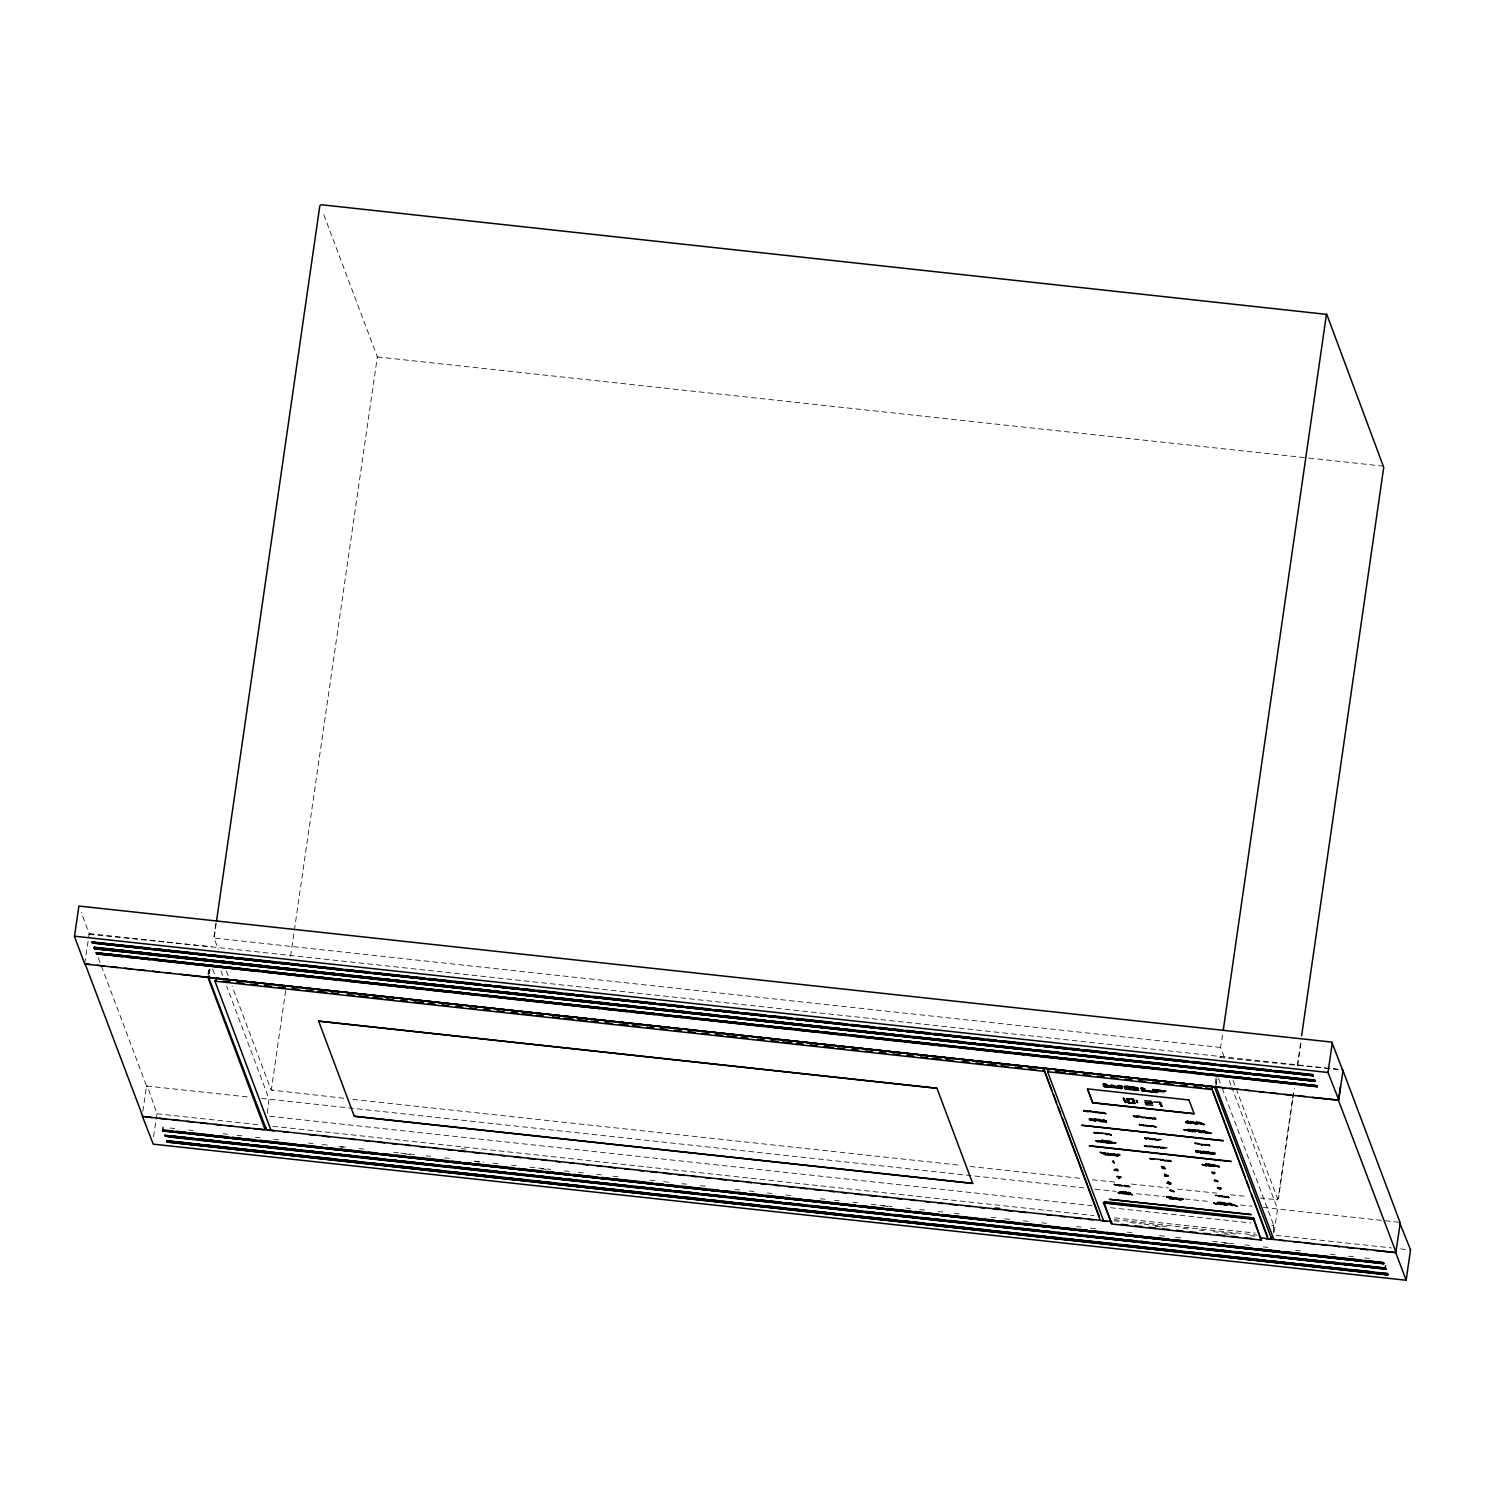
<?xml version="1.0" encoding="UTF-8"?>
<svg xmlns="http://www.w3.org/2000/svg" width="1485" height="1485" viewBox="0 0 1485 1485"><rect width="100%" height="100%" fill="white"/><g stroke="black" fill="none" stroke-linecap="round" stroke-linejoin="round"><path stroke-width="0.75" stroke-dasharray="5 3.75" d="M84.682 963.505L89.248 933.582L81.211 912.328M142.857 1111.3L146.551 1085.999L98.251 957.695M153.549 1136.675L156.983 1113.769L147.368 1086.036L146.402 1086.779M207.974 974.438L208.605 969.983M208.68 974.271L209.496 968.517M215.826 923.54L213.84 937.295L218.239 949.323M216.197 923.262L214.156 938.501M209.329 973.807L210.146 968.053M267.356 1113.156L269.082 1099.03L226.685 986.226M285.64 990.606L271.402 1089.173L272.423 1090.454M290.596 956.21L377.339 356.92L322.561 211.408M1215.287 1083.196L1216.401 1075.53M1222.563 1035.026L1220.577 1047.463L1224.939 1058.786M1215.714 1086.482L1216.995 1077.572M1216.271 1084.087L1217.236 1077.405M1293.324 1093.201L1278.102 1198.655L1276.562 1199.824M1297.296 1065.692L1300.953 1040.465M1273.332 1232.754L1273.592 1224.902L1221.747 1087.001M1292.711 1099.81L1278.474 1198.376L1276.747 1199.676L1260.431 1198.079M1293.045 1097.508L1294.363 1088.338M1297.667 1065.413L1300.99 1042.489M1274.13 1231.882L1277.564 1208.994L1231.715 1087.187M1273.517 1227.482L1273.592 1224.902M89.1 934.362L211.316 946.799M1220.132 1057.339L1221.097 1056.596M88.877 934.529L89.954 933.712M1219.89 1057.506L1342.217 1069.887M377.339 356.92L1306.689 457.825M89.248 933.582L1342.143 1069.72M146.551 1085.999L248.83 1097.081M1220.577 1047.463L214.304 938.056M156.983 1113.769L259.095 1124.776M1308.99 458.067L1382.702 466.086M343.833 1098.232L271.105 1090.009L232.068 986.114M352.855 1099.383L961.166 1165.354M970.188 1166.505L1080.95 1178.385M1092.273 1179.795L1117.797 1182.394M1131.44 1184.046L1168.472 1187.907M1177.512 1189.058L1216.846 1193.16M1230.49 1194.812L1246.806 1196.409M261.564 1098.399L1083.679 1187.851M1095.095 1189.207L1115.959 1191.36M1136.6 1193.717L1164.389 1196.632M1185.03 1198.989L1210.516 1201.643M1240.383 1205.003L1252.022 1206.154M1263.438 1207.509L1399.501 1222.303M269.917 1116.293L1092.088 1205.709M1110.52 1207.695L1251.001 1222.972M272.924 1126.28L1093.925 1215.565M1114.697 1217.811L1255.363 1233.107M1276.116 1235.371L1391.426 1247.92M1400.652 1248.922L1409.878 1249.925M461.167 1148.629L465.77 1149.13M1114.214 1219.649L1257.201 1235.186M1114.103 1220.856L1118.725 1221.357M1130.252 1222.601L1141.779 1223.863M1144.081 1224.123L1169.456 1226.87M1183.285 1228.373L1187.907 1228.875M1199.434 1230.137L1204.057 1230.638M1213.282 1231.64L1238.639 1234.388M1250.166 1235.65L1254.788 1236.151M1155.404 1226.332L1162.328 1227.074M1224.42 1233.998L1229.209 1234.351M170.088 1128.043L174.729 1128.507M188.539 1130.048L193.18 1130.512M223.177 1133.779L227.78 1134.28M236.969 1135.301L243.93 1136.025M255.42 1137.306L260.079 1137.788M273.871 1139.329L278.53 1139.793M308.509 1143.06L313.112 1143.561M322.301 1144.582L329.262 1145.306M340.752 1146.587L345.411 1147.07M359.203 1148.592L363.862 1149.074M393.841 1152.323L398.463 1152.824M400.764 1153.084L414.612 1154.587M426.102 1155.868L430.743 1156.351M444.553 1157.873L449.194 1158.356M474.532 1161.14L483.794 1162.105M492.983 1163.145L499.944 1163.869M511.434 1165.15L516.093 1165.632M529.885 1167.154L550.675 1169.382M564.523 1170.885L569.126 1171.387M578.315 1172.426L585.276 1173.15M596.766 1174.431L601.425 1174.895M612.915 1176.194L619.876 1176.918M649.855 1180.167L654.477 1180.668M663.665 1181.707L670.607 1182.431M682.116 1183.712L686.757 1184.176M700.567 1185.717L705.208 1186.181M735.186 1189.448L739.808 1189.949M748.997 1190.989L755.958 1191.712M767.448 1192.993L772.089 1193.457M785.899 1194.998L790.54 1195.462M820.5 1198.766L825.14 1199.23M834.329 1200.27L841.29 1200.994M852.78 1202.275L857.439 1202.739M871.231 1204.279L892.039 1206.507M905.831 1208.047L910.491 1208.512M919.679 1209.551L926.621 1210.256M938.13 1211.556L942.771 1212.02M954.261 1213.301L961.222 1214.025M991.163 1217.31L995.822 1217.793M1005.011 1218.832L1011.972 1219.538M1023.462 1220.837L1028.103 1221.301M1041.913 1222.842L1046.554 1223.306M1076.514 1226.591L1081.154 1227.074M1090.343 1228.095L1097.304 1228.819M1127.245 1232.123L1131.904 1232.587M1159.544 1235.631L1166.486 1236.355M1175.712 1237.358L1182.635 1238.1M1212.577 1241.404L1233.385 1243.613M1244.875 1244.913L1251.836 1245.637M1263.327 1246.917L1267.986 1247.381M1295.625 1250.426L1302.568 1251.15M1330.207 1254.194L1337.168 1254.899M1348.658 1256.199L1353.318 1256.663M1364.808 1257.943L1369.467 1258.426M338.599 1146.754L343.221 1147.255M405.498 1154.012L410.101 1154.513M474.68 1161.548L479.302 1162.05M541.561 1168.825L546.183 1169.326M882.925 1205.931L889.831 1206.692M1224.271 1243.056L1231.195 1243.799M1271.717 1225.236L1273.332 1225.682M1233.07 1080.43L1277.805 1199.472M1229.283 1080.69L1230.917 1085.015M1218.517 1078.37L1220.948 1084.848M226.37 970.967L228.801 977.464M220.987 971.042L222.601 975.385M212.559 969L214.991 975.459"/><path stroke-width="1.5" d="M162.886 1127.486L162.923 1130.475L1383.352 1262.677L1364.715 1260.431M216.532 920.978L319.832 205.747L321.187 204.726L1326.81 314.393L1383.723 467.367L1301.602 1035.88M1089.415 1145.752L1230.972 1161.307M1103.93 1085.98L1122.066 1087.948M1104.71 1086.779L1107.494 1086.946M1106.009 1084.291L1103.114 1083.957L1107.253 1084.848L1107.903 1086.407M1107.253 1084.848L1103.169 1084.106L1104.097 1086.574L1122.177 1088.394L1121.268 1085.795M1108.404 1086.333L1116.887 1087.373M1110.26 1085.609L1111.281 1085.424M1111.894 1085.646L1114.752 1085.832C1118.224 1089.285 1102.984 1083.901 1115.031 1086.593M1113.509 1085.405L1111.727 1085.182M1118.112 1087.521C1114.158 1083.437 1128.507 1087.168 1118.038 1085.888M1118.316 1088.264L1121.713 1088.635M1128.786 1087.187L1124.219 1086.426L1125.017 1088.579M1124.72 1086.333L1137.194 1087.688M1123.403 1098.287L1125.908 1102.408L1123.403 1098.287L1124.479 1098.417M1124.906 1088.264L1138.624 1090.046L1134.02 1089.526M1250.945 1214.47L1109.425 1199.342L1251.02 1214.656M1126.261 1089.118L1137.584 1090.361M1126.874 1086.259L1134.243 1087.076M1124.832 1102.297L1125.927 1102.278M1129.547 1089.192L1124.999 1088.691M1128.192 1102.65L1134.911 1103.392L1128.192 1102.65L1126.762 1098.659L1133.463 1099.383L1134.911 1103.392L1128.08 1102.371M1133.315 1087.688L1137.937 1088.208L1124.201 1086.537M1132.368 1099.401L1133.853 1103.151M1134.521 1087.967L1135.115 1089.377M1133.463 1099.383L1126.762 1098.659L1133.575 1099.68M1137.25 1100.923L1136.081 1100.515L1137.139 1100.626M1136.638 1102.186L1137.844 1102.464L1136.767 1102.353M1144.1 1088.728L1141.074 1088.078L1144.675 1088.783L1145.306 1090.491M1141.26 1088.542L1144.675 1088.783M1141.093 1087.967L1141.909 1090.12M1144.731 1100.738L1151.45 1101.35L1152.212 1103.541L1145.51 1102.817M1146.179 1104.617L1145.418 1102.408L1146.179 1104.617L1152.898 1105.341M1146.531 1102.798L1147.274 1104.599M1150.355 1101.35L1151.116 1103.169M1152.323 1091.958L1142.132 1090.844M1152.731 1091.438L1141.946 1090.398M1153.158 1089.841L1165.632 1091.197L1153.325 1090.306M1164.296 1091.809L1153.678 1091.215M1152.119 1103.132L1145.399 1102.538M1157.149 1091.624L1153.975 1091.995L1153.177 1089.712M1154.587 1092.217L1156.852 1092.459M1153.826 1102L1160.453 1102.315L1161.883 1106.325L1159.358 1102.334M1157.706 1091.809L1153.697 1091.104L1153.975 1091.995M1160.806 1106.195L1161.883 1106.325M1164.611 1091.382L1153.27 1090.139M1165.632 1091.197L1153.047 1089.526M1223.232 1030.441L1326.458 314.319M1223.139 1140.814L1081.581 1125.259L1223.176 1140.573M1230.935 1161.567L1089.377 1145.993M1395.9 1251.911L1338.449 1100.274L1340.528 1086.129M1338.839 1099.327L1343.015 1070.351M164.612 1135.283L1385.059 1268.617L1385.524 1265.684M1400.318 1222.768L1395.751 1252.69L1406.146 1280.218L1410.546 1249.795L1399.501 1222.303M1342.217 1069.887L1342.848 1070.685L1331.767 1042.099L78.909 906.036L74.454 936.478L84.682 963.691L90.102 964.47M84.923 963.338L142.783 1116.386M94.446 947.319L1314.763 1080.505L93.982 947.356M94.149 947.95L129.046 951.087M1247.4 1078.129L1316.824 1085.702L96.506 952.795M142.207 1115.755L153.233 1144.155L1406.091 1280.237M209.051 975.719L208.958 978.318L266.26 1129.268L266.168 1127.672M172.241 1130.772L162.719 1130.401M216.457 979.302L215.139 981.641L270.845 1129.844L272.071 1130.271M164.779 1135.876L1385.821 1268.97M166.673 1140.758L1387.454 1273.629L1378.006 1272.571M1048.132 1069.998L1047.742 1072.189L1103.448 1220.392L1104.673 1220.8M1103.541 1203.37L1104.506 1201.643L1252.932 1217.793L1261.192 1240.049L1112.098 1224.03L1103.318 1202.534L1254.064 1218.925M1215.937 1086.315L1273.814 1239.381M92.423 943.068L1313.13 1075.586M1260.672 1239.455L1261.47 1238.453M163.053 1130.976L1383.76 1263.494M1400.095 1222.545L1342.811 1070.128M1275.615 1070.518L1312.517 1074.527L1313.186 1075.808L92.553 942.845M264.868 1128.934L207.64 976.666M1383.407 1262.528L1383.76 1263.772L163.183 1130.772M1387.51 1273.462L1387.621 1274.91L167.23 1142.151L172.149 1142.299M972.694 1183.378L354.358 1116.274L972.694 1183.434L936.961 1088.245L318.532 1021.123L936.942 1088.301M1099.865 1219.185L1043.862 1069.534M1188.984 1099.995L1087.466 1088.876L1092.644 1102.65L1194.144 1113.75L1188.965 1099.921M1267.392 1237.395L1211.389 1087.744M1261.192 1240.049L1253.6 1218.053M1338.598 1099.494L1328.017 1072.486L1332.379 1042.34M165.039 1135.431L1385.468 1268.004L1385.876 1269.192L167.768 1136.823M1387.231 1273.48L1387.825 1274.872L1378.451 1273.48M92.348 942.047L136.212 946.613M318.607 1021.049L354.247 1116.163M92.33 942.288L1312.22 1074.824M1313.056 1076.012L1312.833 1074.843M94.242 947.356L94.799 948.841L1315.172 1081.321L1308.062 1080.337M1260.542 1237.859L1269.749 1238.861L1272.125 1237.061M1129.881 1192.956L1128.229 1192.455L1130.401 1192.938L1129.305 1192.696M1168.12 1197.114L1166.486 1196.613L1166.82 1197.523L1168.658 1197.096L1167.507 1196.724M1174.189 1198.042L1176.473 1198.302C1179.591 1198.061 1168.676 1197.745 1175.155 1197.727M1144.694 1117.555L1148.685 1118.001M1156.277 1139.589L1157.298 1139.7M1190.469 1122.01L1191.49 1122.122M1195.369 1123.607L1196.39 1123.718M1201.235 1144.489C1207.064 1145.919 1197.077 1143.766 1202.256 1144.601M1206.024 1164.37L1207.045 1164.463M1223.826 1203.351L1224.847 1203.463M166.691 1140.963L185.588 1142.707M214.842 980.508L216.253 980.249M1099.308 1140.87L1101.573 1141.13M1199.899 1151.822L1202.145 1152.063M1271.457 1238.564L1214.433 1086.834L209.237 977.52M1098.417 1120.228L1100.218 1119.671L1097.378 1119.374L1100.552 1120.581M1198.339 1131.106L1200.14 1130.549L1197.3 1130.234L1200.493 1131.44M1198.321 1150.986C1200.919 1152.471 1194.887 1149.446 1195.982 1151.395M1198.284 1150.782L1196.093 1150.541L1196.576 1152.416M1193.959 1122.307L1195.258 1122.901M1117.927 1154.68L1119.764 1154.495L1118.483 1154.755M1128.507 1186.218L1129.807 1186.812M1226.332 1204.595L1227.649 1205.189M1094.575 1119.207L1097.118 1119.764L1095.188 1119.115M1097.285 1132.832L1098.603 1132.981M1149.613 1125.723L1148.61 1125.908L1150.931 1125.871M1201.606 1123.941L1204.149 1124.498L1200.604 1124.108L1203.667 1124.442L1202.256 1123.959M1194.515 1130.085L1195.833 1130.215M1108.237 1154.439L1109.555 1154.587M1112.209 1154.884L1113.527 1155.014M1122.493 1185.865C1117.889 1184.325 1121.676 1185.643 1121.843 1185.847M1125.296 1192.288C1131.793 1193.569 1120.451 1192.696 1125.946 1192.307M1169.994 1197.151L1171.312 1197.281M1338.375 1100.032L1312.387 1097.378M1395.659 1252.449L1273.684 1239.474M1383.5 1263.976L1383.463 1262.751M1134.986 1116.423L1133.371 1115.848L1135.876 1116.739L1134.02 1116.386M96.915 953.871L1317.232 1086.797L1316.879 1085.554M1043.621 1071.298L215.288 981.214M1328.017 1072.486L74.547 936.2M163.239 1130.865L172.65 1131.867M1211.147 1089.507L1047.89 1071.762M96.042 952.832L1316.768 1085.888L1317.176 1086.946M1338.449 1100.274L85.388 964.062M1253.414 1219.352L1103.652 1203.054M1395.751 1252.69L1374.349 1250.463M162.756 1130.066L1383.296 1262.863M1384.911 1268.209L1385.765 1269.397M1047.779 1070.796L1048.855 1070.796M1194.144 1113.75L1092.7 1102.817L1087.521 1089.043M1387.862 1274.724L167.174 1141.928M1192.399 1131.496L1189.763 1130.92L1192.9 1131.626L1191.694 1131.236M1199.88 1123.291L1201.087 1123.105L1198.358 1122.382L1201.569 1123.143L1199.639 1122.512M1097.396 1141.631L1098.603 1141.445L1096.654 1141.538M1197.337 1152.49L1198.525 1152.304L1195.815 1151.58L1199.008 1152.36L1196.335 1151.747M1105.211 1154.829L1106.789 1154.569L1103.596 1153.789L1106.306 1154.513L1104.84 1154.049M1209.867 1165.038L1211.055 1164.834L1208.344 1164.11L1211.537 1164.89L1209.106 1164.945M1213.579 1165.539L1215.157 1165.279L1211.964 1164.518L1214.674 1165.242L1212.725 1165.335M1087.336 1110.928L1086.185 1111.133L1089.229 1111.467L1085.683 1111.077L1087.614 1111.727M1097.174 1112.005L1096.134 1112.042L1097.434 1112.692M1189.225 1122.549L1188.074 1122.753L1189.893 1122.66M1095.225 1119.245L1093.591 1119.393L1095.893 1119.356M1110.075 1141.297L1108.924 1141.501L1111.968 1141.835L1108.441 1141.445L1110.372 1142.095M1108.757 1142.225L1107.606 1142.411L1110.65 1142.745L1107.123 1142.373L1109.054 1143.023M1149.501 1145.993C1145.51 1146.643 1154.049 1147.255 1150.207 1146.234M1208.679 1153.084L1207.528 1153.288L1209.365 1153.195M1111.578 1153.697L1110.427 1153.901L1112.246 1153.808M1108.868 1154.476C1103.819 1154.643 1114.604 1155.905 1108.831 1154.346M1170.625 1197.17C1165.576 1197.355 1176.343 1198.599 1170.588 1197.058M1231.343 1204.836C1237.729 1206.321 1225.348 1204.576 1232.012 1204.966M1120.265 1192.455C1120.34 1192.585 1119.746 1190.766 1120.247 1192.102C1121.231 1195.611 1115.179 1191.156 1119.894 1192.733M1187.796 1121.231L1188.872 1121.639L1186.849 1121.119L1187.183 1122.01L1189.355 1122.029L1187.777 1121.583M1099.345 1121.026L1099.234 1120.748M1155.905 1147.088L1155.794 1146.81M1130.234 1194.126L1130.141 1193.847M1188.204 1122.01L1187.462 1121.546M1203.184 1132.684L1202.442 1132.238M1140.164 1124.925L1139.236 1124.461L1141.742 1125.352L1139.849 1124.888M140.815 947.114L150.041 948.117M154.663 948.618L163.888 949.62M168.492 950.122L191.565 952.628M196.187 953.129L205.413 954.131M210.016 954.632L219.242 955.635M223.864 956.136L233.089 957.157M237.693 957.658L274.595 961.667M279.217 962.169L299.97 964.415M304.592 964.916L341.494 968.944M346.098 969.445L355.323 970.447M359.945 970.949L369.171 971.951M373.774 972.452L383 973.455M387.622 973.956L410.677 976.462M415.299 976.963L424.524 977.965M429.128 978.466L449.899 980.731M454.503 981.232L479.878 983.98M484.5 984.481L491.405 985.242M496.027 985.743L505.253 986.745M509.856 987.247L519.082 988.249M523.704 988.75L532.929 989.753M537.533 990.254L560.606 992.76M565.21 993.261L574.454 994.263M579.057 994.764L588.283 995.767M592.905 996.268L629.807 1000.296M634.411 1000.797L641.334 1001.54M645.938 1002.041L655.163 1003.043M659.785 1003.544L682.859 1006.05M687.462 1006.552L696.688 1007.554M701.31 1008.055L710.535 1009.058M715.139 1009.559L724.364 1010.561M728.986 1011.081L738.212 1012.083M742.816 1012.584L765.889 1015.09M770.492 1015.591L779.718 1016.594M784.34 1017.095L791.264 1017.838M795.867 1018.339L832.769 1022.367M837.391 1022.868L846.617 1023.87M851.221 1024.372L860.446 1025.374M865.068 1025.875L874.294 1026.878M878.897 1027.379L888.123 1028.381M892.745 1028.882L901.97 1029.885M906.574 1030.386L915.799 1031.388M920.422 1031.889L929.647 1032.892M934.251 1033.393L971.171 1037.402M975.775 1037.904L982.699 1038.665M987.302 1039.166L996.528 1040.168M1001.15 1040.669L1038.052 1044.679M1042.656 1045.18L1051.881 1046.183M1056.503 1046.684L1065.729 1047.686M1070.351 1048.187L1079.576 1049.19M1084.18 1049.691L1107.253 1052.197M1111.857 1052.698L1121.082 1053.7M1125.704 1054.201L1187.981 1060.977M1192.585 1061.478L1201.811 1062.48M1206.433 1062.982L1215.658 1063.984M1220.262 1064.485L1229.487 1065.506M1234.109 1066.007L1257.164 1068.513M1261.786 1069.014L1271.012 1070.017M92.126 942.158L1312.591 1075.196M99.718 943.699L136.62 947.708M141.224 948.21L150.468 949.212M155.071 949.713L164.297 950.716M168.919 951.217L178.144 952.219M182.748 952.72L286.549 964.006M291.153 964.508L300.378 965.51M305 966.011L328.055 968.517M332.677 969.018L341.903 970.021M346.506 970.522L355.732 971.524M360.354 972.025L369.579 973.028M374.183 973.529L436.46 980.304M441.082 980.805L450.308 981.808M454.911 982.309L477.984 984.815M482.588 985.316L491.813 986.337M496.435 986.838L505.661 987.841M510.265 988.342L519.49 989.344M524.112 989.845L533.338 990.848M537.941 991.349L586.389 996.602M590.993 997.122L627.895 1001.131M632.517 1001.633L641.743 1002.635M646.365 1003.136L655.59 1004.138M660.194 1004.64L669.419 1005.642M674.042 1006.143L683.267 1007.146M687.871 1007.647L697.096 1008.649M701.718 1009.15L710.944 1010.153M715.547 1010.654L777.824 1017.429M782.446 1017.93L791.672 1018.933M796.276 1019.434L819.349 1021.94M823.952 1022.441L833.178 1023.443M837.8 1023.945L847.025 1024.947M851.629 1025.448L860.854 1026.451M865.477 1026.952L874.702 1027.954M879.306 1028.455L927.754 1033.727M932.357 1034.228L983.107 1039.741M987.711 1040.242L996.936 1041.263M1001.558 1041.765L1024.613 1044.271M1029.235 1044.772L1038.461 1045.774M1043.064 1046.275L1052.308 1047.278M1056.912 1047.779L1133.018 1056.058M1137.64 1056.559L1174.542 1060.568M1179.164 1061.07L1188.39 1062.072M1192.993 1062.573L1202.219 1063.576M1206.841 1064.077L1216.066 1065.079M1220.67 1065.58L1282.947 1072.356M1287.569 1072.857L1313.111 1075.66M133.613 951.774L142.876 952.59M147.46 953.277L156.723 954.094M161.29 954.781L170.552 955.597M175.137 956.284L198.229 958.605M202.814 959.291L212.077 960.108M216.643 960.795L225.906 961.612M230.491 962.317L267.43 966.122M271.996 966.828L278.957 967.385M283.542 968.071L292.805 968.888M297.371 969.575L320.482 971.895M325.048 972.582L334.311 973.399M338.896 974.104L348.158 974.903M352.725 975.608L361.987 976.406M366.572 977.111L375.835 977.91M380.401 978.615L403.512 980.935M408.078 981.622L417.359 982.439M421.926 983.126L470.411 988.193M474.977 988.899L484.24 989.697M488.806 990.402L498.088 991.219M502.654 991.906L525.764 994.226M530.331 994.913L539.593 995.73M544.178 996.416L553.441 997.233M558.007 997.92L567.27 998.737M571.855 999.424L608.794 1003.247M613.361 1003.934L634.169 1006.013M638.736 1006.7L675.675 1010.524M680.26 1011.211L689.523 1012.028M694.089 1012.714L703.352 1013.531M707.937 1014.218L717.199 1015.035M721.766 1015.721L744.876 1018.042M749.442 1018.747L758.705 1019.545M763.29 1020.251L784.08 1022.311M788.665 1022.998L825.604 1026.822M830.171 1027.527L839.433 1028.325M844.018 1029.031L853.281 1029.829M857.847 1030.534L867.129 1031.332M871.695 1032.038L894.805 1034.358M899.372 1035.045L908.634 1035.862M913.201 1036.549L963.988 1041.876M968.573 1042.563L975.534 1043.12M980.1 1043.825L989.363 1044.623M993.929 1045.329L1017.039 1047.649M1021.606 1048.336L1030.887 1049.153M1035.453 1049.839L1044.716 1050.656M1049.301 1051.343L1058.564 1052.16M1063.13 1052.846L1072.393 1053.663M1076.978 1054.35L1100.069 1056.67M1104.654 1057.357L1113.917 1058.174M1118.483 1058.861L1125.444 1059.436M1130.011 1060.123L1166.969 1063.947M1171.535 1064.634L1180.798 1065.45M1185.383 1066.137L1194.645 1066.954M1199.212 1067.641L1208.474 1068.457M1213.059 1069.144L1222.322 1069.961M1226.888 1070.648L1236.151 1071.465M1240.736 1072.17L1249.999 1072.968M1254.565 1073.674L1263.828 1074.472M1268.413 1075.177L1314.578 1080.003L1315.246 1081.284L94.483 948.525M115.607 950.66L94.613 948.766M120.229 951.161L129.455 952.163M134.058 952.665L143.284 953.667M147.906 954.168L157.132 955.189M161.735 955.69L170.961 956.693M175.583 957.194L224.012 962.447M228.634 962.948L265.537 966.976M270.14 967.478L279.366 968.48M283.988 968.981L293.213 969.983M297.817 970.485L307.042 971.487M311.664 971.988L320.89 972.991M325.493 973.492L334.719 974.494M339.341 974.995L348.567 975.998M353.189 976.499L415.447 983.274M420.069 983.775L429.295 984.778M433.898 985.279L456.972 987.785M461.594 988.286L470.819 989.288M475.423 989.79L484.648 990.792M489.27 991.293L498.496 992.296M503.099 992.797L512.325 993.799M516.947 994.3L565.377 999.572M569.999 1000.073L620.73 1005.586M625.352 1006.087L634.578 1007.09M639.181 1007.591L662.254 1010.116M666.858 1010.617L676.083 1011.619M680.705 1012.12L689.931 1013.123M694.534 1013.624L770.659 1021.903M775.263 1022.404L784.488 1023.406M789.11 1023.908L812.165 1026.413M816.787 1026.915L826.013 1027.917M830.616 1028.418L839.842 1029.421M844.464 1029.922L853.689 1030.924M858.311 1031.425L920.57 1038.201M925.192 1038.702L962.094 1042.711M966.716 1043.212L975.942 1044.215M980.545 1044.716L989.771 1045.718M994.393 1046.22L1003.619 1047.222M1008.222 1047.723L1017.448 1048.726M1022.07 1049.227L1031.295 1050.229M1035.899 1050.73L1045.124 1051.733M1049.746 1052.234L1112.024 1059.009M1116.627 1059.51L1125.853 1060.513M1130.475 1061.014L1153.529 1063.52M1158.151 1064.04L1167.377 1065.042M1171.981 1065.543L1181.206 1066.546M1185.828 1067.047L1195.054 1068.049M1199.657 1068.55L1208.883 1069.553M1213.505 1070.054L1261.934 1075.326M1266.557 1075.827L1303.459 1079.836M98.771 953.24L121.863 955.542M126.448 956.247L135.71 957.045M140.277 957.751L163.387 960.071M167.953 960.758L177.235 961.575M181.801 962.261L191.064 963.078M195.63 963.765L204.911 964.582M209.478 965.269L246.417 969.092M251.002 969.779L271.792 971.858M276.358 972.545L313.316 976.369M317.883 977.056L327.146 977.872M331.712 978.559L340.993 979.376M345.559 980.063L354.822 980.88M359.407 981.566L382.499 983.887M387.084 984.574L396.346 985.39M400.913 986.096L421.721 988.156M426.288 988.843L463.227 992.667M467.812 993.354L477.075 994.17M481.641 994.857L490.904 995.674M495.489 996.379L504.752 997.178M509.318 997.883L532.428 1000.185M536.995 1000.89L546.257 1001.688M550.842 1002.394L601.629 1007.721M606.196 1008.408L613.156 1008.965M617.723 1009.67L626.986 1010.468M631.571 1011.174L654.662 1013.475M659.247 1014.181L668.51 1014.997M673.076 1015.684L682.358 1016.501M686.924 1017.188L696.187 1018.005M700.753 1018.691L710.034 1019.508M714.601 1020.195L737.711 1022.515M742.277 1023.202L751.54 1024.019M756.125 1024.706L763.086 1025.281M767.652 1025.968L804.592 1029.792M809.158 1030.479L818.439 1031.295M823.006 1031.982L832.268 1032.799M836.835 1033.486L846.116 1034.303M850.682 1034.989L859.945 1035.806M864.53 1036.493L873.793 1037.31M878.359 1037.996L887.622 1038.813M892.207 1039.5L901.469 1040.317M906.036 1041.022L942.975 1044.827M947.56 1045.533L954.521 1046.09M959.087 1046.776L968.35 1047.593M972.935 1048.28L1009.874 1052.104M1014.441 1052.809L1023.703 1053.608M1028.288 1054.313L1037.551 1055.111M1042.117 1055.816L1051.38 1056.615M1055.965 1057.32L1079.075 1059.64M1083.642 1060.327L1092.904 1061.144M1097.471 1061.831L1159.785 1068.42M1164.37 1069.107L1173.633 1069.924M1178.199 1070.611L1187.48 1071.428M1192.047 1072.114L1201.309 1072.931M1205.876 1073.618L1228.986 1075.938M1233.552 1076.625L1242.834 1077.442M99.217 954.131L108.442 955.133M113.046 955.635L122.271 956.637M126.893 957.138L136.119 958.141M140.741 958.642L149.966 959.644M154.57 960.145L258.371 971.431M262.975 971.933L272.2 972.935M276.823 973.436L299.877 975.942M304.499 976.443L313.725 977.446M318.328 977.965L327.554 978.968M332.176 979.469L341.401 980.471M346.005 980.972L408.282 987.729M412.904 988.23L422.13 989.251M426.733 989.753L449.806 992.258M454.41 992.76L463.636 993.762M468.258 994.263L477.483 995.266M482.087 995.767L491.312 996.769M495.934 997.27L558.212 1004.046M562.815 1004.547L599.717 1008.556M604.339 1009.058L613.565 1010.06M618.168 1010.561L627.394 1011.563M632.016 1012.065L641.242 1013.067M645.864 1013.568L655.089 1014.571M659.693 1015.072L668.918 1016.074M673.54 1016.575L682.766 1017.578M687.369 1018.079L749.647 1024.854M754.269 1025.355L763.494 1026.358M768.098 1026.859L791.171 1029.365M795.774 1029.866L805 1030.868M809.622 1031.37L818.848 1032.391M823.451 1032.892L832.677 1033.894M837.299 1034.395L846.524 1035.398M851.128 1035.899L899.576 1041.152M904.179 1041.653L941.082 1045.681M945.704 1046.183L954.929 1047.185M959.533 1047.686L968.758 1048.688M973.38 1049.19L996.435 1051.696M1001.057 1052.197L1010.283 1053.199M1014.886 1053.7L1024.112 1054.703M1028.734 1055.204L1104.84 1063.483M1109.462 1063.984L1146.364 1067.993M1150.986 1068.495L1160.212 1069.497M1164.815 1069.998L1174.041 1071.001M1178.663 1071.502L1187.889 1072.504M1192.492 1073.005L1254.769 1079.781M1259.391 1080.282L1296.294 1084.291M1300.897 1084.793L1310.123 1085.795M97.026 965.213L103.95 965.974M110.874 966.716L117.779 967.478M124.703 968.22L131.627 968.981M138.532 969.724L145.456 970.485M152.38 971.246L159.303 971.988M166.209 972.749L170.831 973.25M180.056 974.253L1224.754 1087.855M1229.357 1088.357L1238.583 1089.359M1245.507 1090.101L1250.129 1090.603M1259.336 1091.605L1263.958 1092.106M1270.882 1092.867L1277.787 1093.61M1284.711 1094.371L1291.634 1095.113M1298.558 1095.874L1305.463 1096.617M223.158 981.01L230.064 981.752M236.969 982.513L243.874 983.256M250.779 984.017L257.685 984.759M264.59 985.52L271.514 986.263M278.419 987.005L285.324 987.766M292.229 988.509L299.135 989.27M306.04 990.012L312.945 990.773M317.549 991.275L326.756 992.277M331.359 992.778L338.264 993.521M347.471 994.523L354.395 995.284M358.999 995.785L368.206 996.769M372.809 997.27L382.016 998.273M386.62 998.774L393.525 999.535M400.43 1000.277L407.335 1001.038M414.241 1001.781L423.448 1002.783M428.051 1003.285L434.975 1004.046M441.88 1004.788L448.786 1005.531M455.691 1006.292L462.596 1007.034M469.501 1007.795L476.407 1008.538M483.312 1009.299L490.217 1010.041M497.122 1010.802L504.028 1011.545M510.933 1012.306L517.857 1013.048M522.46 1013.55L531.667 1014.552M536.271 1015.053L543.176 1015.796M552.383 1016.798L559.288 1017.559M563.892 1018.06L573.099 1019.063M577.702 1019.564L586.909 1020.566M591.513 1021.067L598.418 1021.81M605.342 1022.571L612.247 1023.313M619.152 1024.075L628.359 1025.058M632.963 1025.56L639.868 1026.321M646.773 1027.063L653.678 1027.824M660.584 1028.567L667.489 1029.328M674.394 1030.07L681.299 1030.831M688.223 1031.574L695.129 1032.335M702.034 1033.077L708.939 1033.82M715.844 1034.581L722.75 1035.323M727.353 1035.825L736.56 1036.827M741.163 1037.328L748.069 1038.089M757.276 1039.092L764.181 1039.834M771.105 1040.595L778.01 1041.338M782.614 1041.839L791.821 1042.841M796.424 1043.342L803.329 1044.085M810.235 1044.846L817.14 1045.588M824.045 1046.35L833.252 1047.352M837.856 1047.853L844.761 1048.596M851.666 1049.357L858.59 1050.099M865.495 1050.86L872.4 1051.603M879.306 1052.345L886.211 1053.106M893.116 1053.849L900.021 1054.61M906.927 1055.352L913.832 1056.113M920.737 1056.856L927.642 1057.617M932.246 1058.118L941.471 1059.121M946.075 1059.622L952.98 1060.364M962.187 1061.367L969.092 1062.109M975.998 1062.87L982.903 1063.613M987.506 1064.114L996.713 1065.116M1001.317 1065.617L1008.222 1066.379M1015.127 1067.121L1022.051 1067.882M1028.957 1068.625L1035.862 1069.386M1055.761 1071.539L1064.986 1072.541M1069.608 1073.042L1076.532 1073.803M1083.437 1074.546L1090.361 1075.307M1097.285 1076.05L1104.209 1076.811M1111.114 1077.553L1118.038 1078.314M1124.962 1079.075L1131.886 1079.818M1138.791 1080.579L1145.715 1081.321M1152.638 1082.082L1159.544 1082.825M1164.166 1083.326L1173.391 1084.328M1180.315 1085.089L1187.22 1085.832M1194.144 1086.593L1201.068 1087.336M1205.671 1087.837L1212.02 1088.95M1117.444 1085.962L1121.323 1085.962M1110.279 1085.498L1114.808 1085.98M1141.445 1090.491L1152.861 1091.753M1197.857 1122.437L1195.945 1122.103L1198.154 1123.105M1084.198 1110.502L1083.512 1111.281L1085.349 1110.873L1083.846 1110.947M1100.329 1112.246L1099.847 1113.045L1101.517 1112.618L1100.162 1112.711M1196.557 1122.549L1197.949 1122.808M1137.955 1116.33L1136.842 1116.961M1143.376 1117.295L1142.169 1117.537M1155.775 1119.133L1153.529 1118.038L1155.404 1118.242L1154.309 1118.855M1090.287 1111.634L1091.791 1111.56L1089.619 1111.077L1090.695 1111.318M1136.749 1116.683L1138.085 1116.831M1142.076 1117.258L1143.617 1117.704M1147.515 1117.982L1149.928 1118.502L1144.657 1117.166M1154.198 1118.576L1155.553 1118.725M1194.051 1123.087L1191.304 1122.79M1138.327 1117.24L1136.081 1116.126L1141.055 1116.683L1138.141 1116.349M1185.698 1122.437L1186.756 1122.419L1185.587 1122.159M1185.735 1122.549L1187.239 1122.474L1186.107 1122.103M1090.287 1118.947L1089.043 1118.929M1102.612 1120.303L1101.425 1120.562M1190.209 1129.807L1187.907 1130.66M1202.553 1131.18L1201.346 1131.421M1091.326 1119.189L1093.535 1119.801L1090.658 1118.632L1091.456 1119.579M1101.313 1120.284L1102.854 1120.711M1188.965 1129.788L1190.246 1129.937L1188.316 1129.268L1189.114 1130.196M1191.248 1130.066L1193.457 1130.679L1191.397 1129.695M1201.235 1131.143L1202.831 1131.7M1091.512 1119.913L1089.6 1119.597L1091.809 1120.581M1103.541 1121.212L1101.629 1120.897L1103.819 1121.88M1105.954 1121.491L1104.042 1121.156L1106.251 1122.159M1189.207 1130.53L1187.295 1130.215L1189.504 1131.199M1208.827 1132.665L1206.915 1132.35L1209.124 1133.333M1090.231 1120.024L1091.605 1120.284L1091.475 1118.836M1102.241 1121.342L1103.596 1121.491M1104.654 1121.602L1106.009 1121.75M1193.903 1131.31L1195.239 1131.459M1207.528 1132.795L1208.79 1132.554M1144.768 1138.327L1146.086 1138.327L1144.619 1137.937M1148.926 1138.401L1147.014 1138.085L1148.982 1138.679M1154.847 1139.051L1152.935 1138.735L1158.56 1140.202L1153.604 1139.292L1154.959 1139.44M1204.168 1144.675L1206.433 1145.418L1204.057 1144.397M1100.849 1133.426L1102 1133.204M1106.047 1134.002L1107.439 1134.262M1144.731 1138.215L1146.977 1138.939L1144.916 1137.974M1150.04 1138.791L1151.896 1138.995M1106.084 1134.113L1107.661 1134.67L1105.415 1133.575L1107.29 1133.779M1150.095 1138.902L1151.933 1139.106M1105.248 1140.777L1107.958 1140.963M1215.361 1153.492L1213.059 1152.397L1213.393 1153.288M1105.026 1141.705L1104.524 1142.522L1106.195 1142.076L1104.859 1142.169M1162.569 1147.812L1163.832 1147.571M1203.611 1152.434L1201.848 1152.23L1203.741 1152.787M1101.462 1141.687L1100.274 1141.946M1103.819 1141.928L1101.926 1141.371M1201.402 1152.564L1200.196 1152.805M1100.162 1141.668L1101.369 1141.315M1102.575 1141.909L1103.856 1142.039L1098.826 1140.833L1102.056 1141.167M1200.084 1152.527L1201.439 1152.676L1199.416 1151.766L1200.493 1151.024L1202.627 1152.119M1202.497 1152.768L1203.778 1152.917L1203.166 1151.506C1209.365 1154.031 1202.813 1149.594 1202.98 1152.156M1204.78 1153.047L1206.989 1153.659L1204.929 1152.676M1201.681 1153.084L1199.434 1151.97M1160.045 1159.507L1152.713 1158.708M1119.783 1155.349L1117.945 1154.717M1152.805 1158.987L1154.068 1158.745M1219.018 1166.449L1217.106 1166.133L1219.296 1167.117M1115.792 1155.497L1115.68 1155.219M1217.719 1166.579L1218.962 1166.338M1116.757 1170.013L1115.198 1169.846L1118.038 1170.941C1118.502 1166.783 1110.019 1171.09 1116.85 1170.236M1218.146 1195.666L1215.398 1195.369M1226.814 1196.984L1227.965 1196.873L1226.462 1196.576M1224.141 1196.576L1225.775 1197.244L1224.048 1196.316M1179.944 1198.451L1178.737 1198.692M1178.626 1198.414L1180.222 1198.97M1181.058 1198.692L1183.267 1199.305L1181.206 1198.321M1226.796 1203.667L1229.023 1204.279L1226.944 1203.295M1178.7 1199.119L1176.788 1198.803L1179.034 1199.917M1124.591 1193.495L1129.584 1194.534L1126.187 1194.051M1172.073 1198.673L1173.317 1198.432M1177.401 1199.249L1178.645 1199.008M1123.904 1193.921L1121.602 1192.808L1122.363 1193.643M1181.485 1200.177L1179.183 1199.063L1179.962 1199.899M995.191 1207.918L999.795 1208.419M142.671 1116.479L263.903 1129.658M267.95 1129.918L1111.597 1221.561M145.159 1116.794L152.083 1117.555M158.988 1118.316L165.912 1119.059M172.835 1119.82L179.759 1120.562M186.665 1121.323L193.588 1122.066M200.512 1122.827L207.417 1123.57M214.341 1124.331L221.265 1125.073M228.189 1125.834L232.792 1126.335M242.018 1127.338L248.942 1128.08M253.545 1128.581L274.298 1130.846M283.524 1131.848L288.146 1132.35M308.899 1134.614L315.822 1135.357M322.728 1136.118L329.651 1136.86M350.404 1139.125L355.026 1139.626M364.252 1140.629L368.855 1141.13M378.081 1142.132L385.005 1142.875M391.929 1143.636L396.532 1144.137M405.758 1145.139L410.361 1145.64M419.587 1146.643L424.209 1147.144M433.434 1148.146L438.038 1148.647M447.263 1149.65L451.885 1150.151M458.791 1150.912L465.715 1151.655M472.638 1152.416L479.562 1153.158M488.788 1154.161L493.391 1154.662M500.315 1155.423L504.919 1155.924M514.144 1156.926L521.068 1157.687M527.992 1158.43L534.897 1159.191M541.821 1159.933L546.443 1160.435M555.65 1161.437L560.272 1161.938M569.498 1162.941L574.101 1163.442M583.327 1164.444L587.949 1164.945M597.174 1165.948L601.778 1166.449M608.702 1167.21L615.625 1167.953M624.851 1168.955L629.454 1169.475M638.68 1170.477L643.302 1170.978M650.207 1171.721L657.131 1172.482M664.055 1173.224L670.96 1173.985M677.884 1174.728L684.808 1175.489M691.732 1176.231L696.335 1176.733M705.561 1177.735L710.164 1178.236M719.39 1179.238L726.313 1180M733.237 1180.742L737.841 1181.243M747.066 1182.264L751.688 1182.765M760.914 1183.768L765.517 1184.269M774.743 1185.271L779.365 1185.772M788.591 1186.775L793.194 1187.276M800.118 1188.019L807.042 1188.78M813.947 1189.522L820.871 1190.283M830.096 1191.286L834.7 1191.787M841.624 1192.529L846.246 1193.03M855.471 1194.033L862.377 1194.794M869.3 1195.555L876.224 1196.297M883.13 1197.058L887.752 1197.56M896.977 1198.562L901.581 1199.063M910.806 1200.066L915.428 1200.567M924.654 1201.569L929.257 1202.07M938.483 1203.073L943.105 1203.574M950.01 1204.316L956.934 1205.078M966.16 1206.08L970.763 1206.581M979.989 1207.583L984.611 1208.085M993.836 1209.087L998.44 1209.588M1005.364 1210.349L1012.287 1211.092M1019.193 1211.853L1026.116 1212.595M1046.869 1214.86L1051.491 1215.361M1060.717 1216.363L1065.32 1216.865M1074.546 1217.867L1081.47 1218.61M1088.394 1219.371L1092.997 1219.872M1102.223 1220.874L1106.845 1221.375M1265.962 1238.676L1272.886 1239.437M1279.792 1240.179L1284.414 1240.68M1293.639 1241.683L1300.563 1242.444M1305.167 1242.945L1314.392 1243.947M1321.316 1244.69L1325.919 1245.191M1335.145 1246.193L1339.767 1246.695M1346.672 1247.456L1353.596 1248.217M1360.52 1248.959L1367.444 1249.72M1121.379 1224.308L1128.229 1225.069M1135.078 1225.812L1141.928 1226.554M1148.777 1227.297L1155.627 1228.039M1162.477 1228.782L1169.326 1229.524M1176.176 1230.267L1183.025 1231.028M1189.875 1231.77L1196.724 1232.513M1203.574 1233.255L1210.424 1233.998M1217.273 1234.74L1224.123 1235.483M1230.972 1236.225L1237.84 1236.986M1244.69 1237.729L1251.539 1238.471M176.863 1131.273L186.089 1132.275M190.693 1132.777L213.766 1135.283M218.369 1135.784L227.595 1136.786M232.217 1137.287L241.442 1138.29M246.046 1138.791L255.29 1139.793M259.894 1140.294L296.796 1144.322M301.418 1144.824L322.171 1147.07M326.774 1147.571L336 1148.573M340.622 1149.074L363.695 1151.58M368.299 1152.082L377.524 1153.102M382.146 1153.604L391.372 1154.606M395.975 1155.107L405.201 1156.11M409.823 1156.611L446.725 1160.62M451.329 1161.121L460.554 1162.124M465.176 1162.625L472.1 1163.368M476.704 1163.887L513.606 1167.897M518.228 1168.398L527.453 1169.4M532.057 1169.902L541.283 1170.904M545.905 1171.405L555.13 1172.408M559.734 1172.909L568.959 1173.911M573.581 1174.412L582.807 1175.415M587.41 1175.916L596.636 1176.918M601.258 1177.419L610.483 1178.422M615.087 1178.923L651.989 1182.932M656.611 1183.434L663.535 1184.195M668.139 1184.696L677.364 1185.698M681.986 1186.199L705.041 1188.705M709.663 1189.207L718.888 1190.209M723.492 1190.71L732.718 1191.712M737.34 1192.214L746.565 1193.216M751.169 1193.717L760.413 1194.72M765.016 1195.221L788.089 1197.745M792.693 1198.246L801.919 1199.249M806.541 1199.75L854.97 1205.003M859.592 1205.504L868.818 1206.507M873.421 1207.008L882.647 1208.029M887.269 1208.53L910.324 1211.036M914.946 1211.537L924.171 1212.54M928.775 1213.041L938 1214.043M942.622 1214.544L951.848 1215.547M956.451 1216.048L993.354 1220.057M997.976 1220.559L1018.729 1222.823M1023.351 1223.324L1060.253 1227.334M1064.856 1227.835L1074.082 1228.837M1078.704 1229.339L1087.93 1230.341M1092.533 1230.842L1101.759 1231.845M1106.381 1232.346L1143.283 1236.355M1147.886 1236.857L1168.658 1239.121M1173.261 1239.622L1210.164 1243.632M1214.786 1244.133L1224.011 1245.135M1228.615 1245.637L1237.84 1246.639M1242.462 1247.14L1251.688 1248.142M1256.31 1248.644L1279.365 1251.168M1283.987 1251.669L1293.212 1252.672M1297.816 1253.173L1307.041 1254.175M1311.663 1254.676L1348.566 1258.686M1353.169 1259.187L1360.093 1259.93M177.272 1132.368L186.497 1133.371M191.101 1133.872L200.327 1134.874M204.949 1135.375L308.731 1146.661M313.354 1147.162L322.579 1148.165M327.183 1148.666L336.427 1149.668M341.03 1150.17L350.256 1151.172M354.878 1151.673L364.103 1152.676M368.707 1153.177L377.933 1154.179M382.555 1154.68L391.78 1155.683M396.384 1156.184L458.661 1162.959M463.283 1163.46L472.508 1164.463M477.112 1164.964L500.185 1167.47M504.789 1167.971L514.014 1168.973M518.636 1169.475L527.862 1170.477M532.465 1170.978L541.691 1171.999M546.313 1172.5L555.538 1173.503M560.142 1174.004L608.59 1179.257M613.194 1179.758L650.096 1183.786M654.718 1184.287L663.943 1185.29M668.547 1185.791L677.773 1186.793M682.395 1187.295L691.62 1188.297M696.224 1188.798L705.449 1189.801M710.071 1190.302L719.297 1191.304M723.9 1191.805L733.144 1192.808M737.748 1193.309L800.025 1200.084M804.629 1200.585L813.854 1201.588M818.476 1202.089L855.379 1206.098M860.001 1206.6L869.226 1207.602M873.83 1208.103L883.055 1209.106M887.677 1209.607L896.903 1210.609M901.506 1211.11L1005.308 1222.396M1009.911 1222.897L1019.137 1223.9M1023.759 1224.401L1046.814 1226.926M1051.436 1227.427L1060.661 1228.429M1065.265 1228.93L1074.49 1229.933M1079.112 1230.434L1155.219 1238.713M1159.841 1239.214L1169.066 1240.216M1173.67 1240.717L1196.743 1243.223M1201.346 1243.725L1210.572 1244.727M1215.194 1245.228L1224.42 1246.231M1229.023 1246.732L1238.267 1247.734M1242.871 1248.235L1252.096 1249.238M1256.718 1249.739L1305.148 1255.011M1309.751 1255.512L1346.672 1259.521M1351.276 1260.022L1360.501 1261.025M1365.123 1261.526L1374.349 1262.528M1378.952 1263.03L1383.742 1263.587M169.698 1135.747L178.924 1136.749M183.527 1137.25L192.753 1138.253M197.375 1138.754L206.601 1139.756M211.204 1140.257L220.43 1141.26M225.052 1141.761L234.277 1142.763M238.881 1143.264L248.106 1144.267M252.728 1144.768L289.631 1148.777M294.234 1149.279L301.158 1150.04M305.78 1150.541L315.006 1151.543M319.609 1152.044L342.682 1154.55M347.286 1155.052L356.511 1156.054M361.133 1156.555L370.359 1157.558M374.962 1158.059L384.188 1159.061M388.81 1159.562L398.036 1160.565M402.639 1161.066L425.712 1163.572M430.316 1164.073L439.541 1165.094M444.163 1165.595L506.441 1172.352M511.044 1172.853L520.27 1173.855M524.892 1174.357L547.946 1176.881M552.568 1177.382L561.794 1178.385M566.416 1178.886L575.642 1179.888M580.245 1180.389L589.471 1181.392M594.093 1181.893L630.995 1185.902M635.599 1186.404L656.37 1188.668M660.973 1189.169L670.199 1190.172M674.821 1190.673L697.876 1193.179M702.498 1193.68L711.723 1194.683M716.327 1195.184L725.552 1196.186M730.174 1196.687L739.4 1197.69M744.004 1198.191L780.906 1202.2M785.528 1202.701L806.281 1204.966M810.903 1205.467L847.805 1209.477M852.409 1209.978L861.634 1210.98M866.256 1211.482L875.482 1212.484M880.085 1212.985L889.311 1213.987M893.933 1214.489L916.987 1216.995M921.61 1217.496L930.835 1218.498M935.439 1218.999L944.664 1220.02M949.286 1220.521L986.188 1224.531M990.811 1225.032L997.716 1225.775M1002.338 1226.276L1011.563 1227.278M1016.167 1227.779L1039.24 1230.285M1043.844 1230.805L1053.088 1231.808M1057.691 1232.309L1066.917 1233.311M1071.539 1233.812L1080.764 1234.815M1085.368 1235.316L1094.593 1236.318M1099.216 1236.819L1122.27 1239.325M1126.892 1239.826L1136.118 1240.829M1140.721 1241.33L1147.645 1242.091M1152.267 1242.592L1189.169 1246.602M1193.773 1247.103L1202.999 1248.105M1207.621 1248.607L1216.846 1249.609M1221.45 1250.11L1230.675 1251.112M1235.297 1251.614L1244.523 1252.616M1249.126 1253.117L1258.352 1254.12M1262.974 1254.621L1272.199 1255.623M1276.803 1256.124L1286.029 1257.127M1290.651 1257.628L1327.553 1261.637M1332.156 1262.139L1339.08 1262.9M1343.702 1263.401L1352.928 1264.403M1357.531 1264.904L1385.524 1268.227M170.107 1136.823L179.332 1137.826M183.936 1138.327L193.161 1139.329M197.783 1139.83L246.213 1145.102M250.835 1145.603L287.737 1149.613M292.341 1150.114L301.566 1151.135M306.188 1151.636L315.414 1152.638M320.017 1153.14L343.091 1155.646M347.694 1156.147L356.92 1157.149M361.542 1157.65L370.767 1158.653M375.371 1159.154L451.496 1167.433M456.099 1167.934L493.001 1171.943M497.623 1172.445L506.849 1173.447M511.453 1173.948L520.678 1174.951M525.3 1175.452L534.526 1176.454M539.148 1176.955L642.931 1188.241M647.553 1188.742L656.778 1189.745M661.382 1190.246L670.607 1191.248M675.229 1191.75L684.455 1192.752M689.059 1193.253L698.284 1194.256M702.906 1194.775L712.132 1195.778M716.735 1196.279L725.961 1197.281M730.583 1197.782L792.86 1204.539M797.464 1205.04L806.689 1206.061M811.311 1206.562L834.366 1209.068M838.988 1209.57L848.213 1210.572M852.817 1211.073L862.042 1212.076M866.665 1212.577L875.89 1213.579M880.494 1214.08L889.719 1215.083M894.341 1215.584L942.771 1220.856M947.393 1221.357L984.295 1225.366M988.899 1225.867L998.124 1226.87M1002.746 1227.371L1011.972 1228.373M1016.575 1228.875L1025.819 1229.877M1030.423 1230.378L1039.649 1231.381M1044.271 1231.882L1053.496 1232.884M1058.1 1233.385L1067.325 1234.388M1071.947 1234.889L1134.224 1241.664M1138.828 1242.165L1148.053 1243.168M1152.676 1243.669L1175.73 1246.175M1180.352 1246.676L1189.578 1247.678M1194.181 1248.18L1203.407 1249.201M1208.029 1249.702L1217.255 1250.704M1221.858 1251.205L1231.084 1252.208M1235.706 1252.709L1284.135 1257.962M1288.757 1258.463L1339.489 1263.995M1344.111 1264.496L1353.336 1265.498M1357.94 1266L1381.013 1268.506M190.154 1143.413L199.417 1144.211M204.002 1144.916L213.265 1145.733M217.831 1146.42L227.094 1147.237M231.679 1147.924L268.618 1151.747M273.184 1152.434L293.993 1154.495M298.559 1155.2L307.822 1156.017M312.407 1156.704L335.499 1159.024M340.084 1159.711L349.346 1160.528M353.913 1161.214L363.194 1162.031M367.76 1162.718L377.023 1163.535M381.589 1164.221L418.547 1168.045M423.114 1168.732L432.376 1169.549M436.961 1170.236L443.904 1170.811M448.489 1171.498L485.428 1175.322M489.994 1176.009L499.276 1176.825M503.842 1177.512L513.105 1178.329M517.671 1179.016L526.952 1179.832M531.519 1180.519L540.781 1181.336M545.366 1182.041L554.629 1182.84M559.195 1183.545L568.458 1184.343M573.043 1185.049L582.306 1185.847M586.872 1186.552L623.811 1190.376M628.396 1191.063L635.357 1191.62M639.924 1192.307L649.186 1193.123M653.771 1193.829L676.863 1196.13M681.448 1196.836L690.711 1197.634M695.277 1198.339L704.54 1199.138M709.125 1199.843L718.387 1200.66M722.954 1201.346L732.216 1202.163M736.801 1202.85L759.912 1205.17M764.478 1205.857L773.741 1206.674M778.307 1207.361L785.268 1207.918M789.853 1208.623L826.792 1212.447M831.359 1213.134L840.621 1213.95M845.206 1214.637L854.469 1215.454M859.035 1216.141L882.146 1218.461M886.712 1219.148L895.993 1219.965M900.56 1220.651L909.822 1221.468M914.389 1222.155L923.67 1222.972M928.236 1223.659L965.176 1227.482M969.761 1228.188L990.551 1230.248M995.117 1230.935L1032.075 1234.759M1036.641 1235.446L1045.904 1236.263M1050.489 1236.968L1059.752 1237.766M1064.318 1238.471L1073.581 1239.27M1078.166 1239.975L1115.105 1243.799M1119.671 1244.486L1140.48 1246.546M1145.046 1247.251L1181.986 1251.057M1186.571 1251.762L1195.833 1252.56M1200.4 1253.266L1209.662 1254.082M1214.247 1254.769L1223.51 1255.586M1228.076 1256.273L1251.187 1258.593M1255.753 1259.28L1265.034 1260.097M1269.601 1260.784L1320.388 1266.111M1324.954 1266.798L1331.915 1267.373M1336.481 1268.06L1345.744 1268.877M1350.329 1269.564L1373.439 1271.884M166.877 1141.018L1387.343 1274.037M176.771 1142.8L280.554 1154.086M285.176 1154.587L294.401 1155.59M299.005 1156.091L308.23 1157.093M312.852 1157.595L322.078 1158.597M326.7 1159.098L335.926 1160.101M340.529 1160.602L349.755 1161.604M354.377 1162.105L363.602 1163.108M368.206 1163.627L430.483 1170.384M435.105 1170.885L444.331 1171.888M448.934 1172.389L472.007 1174.913M476.611 1175.415L485.836 1176.417M490.458 1176.918L499.684 1177.921M504.287 1178.422L513.513 1179.424M518.135 1179.925L527.361 1180.928M531.964 1181.429L580.412 1186.701M585.016 1187.202L621.918 1191.211M626.54 1191.712L635.766 1192.715M640.369 1193.216L649.595 1194.218M654.217 1194.72L663.442 1195.722M668.046 1196.223L677.271 1197.226M681.893 1197.727L691.119 1198.729M695.722 1199.23L704.948 1200.233M709.57 1200.734L771.847 1207.509M776.451 1208.01L785.676 1209.013M790.298 1209.514L827.201 1213.523M831.823 1214.025L841.048 1215.027M845.652 1215.528L854.877 1216.531M859.499 1217.032L868.725 1218.053M873.328 1218.554L977.13 1229.84M981.733 1230.341L990.959 1231.343M995.581 1231.845L1018.636 1234.351M1023.258 1234.852L1032.483 1235.854M1037.087 1236.355L1046.312 1237.358M1050.934 1237.859L1127.041 1246.138M1131.663 1246.639L1140.888 1247.641M1145.492 1248.142L1168.565 1250.648M1173.169 1251.15L1182.394 1252.152M1187.016 1252.653L1196.242 1253.656M1200.845 1254.157L1210.071 1255.159M1214.693 1255.66L1276.97 1262.436M1281.574 1262.937L1318.476 1266.946M1323.098 1267.447L1332.323 1268.45M1336.946 1268.951L1346.171 1269.953M1350.775 1270.455L1360 1271.457M1364.622 1271.958L1373.848 1272.979M1156.091 1146.828L1158.151 1147.812L1156.147 1147.218M1115.996 1155.256L1118.057 1156.221L1116.033 1155.627M1134.317 1116.052L1134.132 1116.664M1099.55 1120.674L1101.592 1121.75L1099.587 1121.156M1130.456 1193.773L1132.498 1194.85L1130.475 1194.256M1140.183 1124.553L1141.241 1125.277L1139.756 1124.628M1150.207 1125.63C1152.62 1126.205 1151.84 1126.688 1149.836 1126.317M1125.908 1192.195L1127.839 1192.845L1125.519 1192.882M1042.767 1070.128L1044.493 1070.722L1051.77 1090.064M96.878 954.112L96.302 952.832M1112.246 1223.324L1110.966 1222.879M1314.578 1080.003L1315.135 1081.488M1213.041 1153.251C1204.929 1151.061 1217.106 1154.402 1214.582 1153.734L1212.929 1153.437M1173.503 1198.451L1176.417 1198.766L1171.442 1198.228L1173.651 1199.212M1212.837 1091.085L1245.117 1177.011M1246.732 1181.299L1249.163 1187.74M1251.577 1194.2L1267.726 1237.153M1206.804 1133.092L1204.539 1132.09L1205.3 1132.925M1216.661 1166.096L1213.95 1165.911M1200.14 1123.644L1197.43 1123.458M1198.172 1131.403L1193.272 1130.865L1195.481 1131.848M1153.065 1089.415L1153.511 1090.77M1166.839 1147.905L1161.957 1147.367L1164.166 1148.351M1161.047 1139.626L1158.337 1139.44M1152.583 1118.483L1150.021 1118.075L1153.158 1118.799L1151.952 1118.409M1137.807 1087.892L1138.55 1090.027M1171.331 1198.97L1169.085 1197.968L1169.846 1198.803M1146.921 1146.271L1144.36 1145.882L1147.497 1146.587L1146.29 1146.216M1104.97 1133.519L1100.756 1133.166M1098.269 1120.544L1095.559 1120.358M1109.796 1154.142L1107.55 1153.158L1108.311 1153.993M1101.703 1142.095L1099.494 1141.111M1104.543 1203.815L1111.43 1223.77M1053.385 1094.352L1056.615 1102.947M1058.23 1107.235L1060.643 1113.694M1062.258 1117.982L1099.401 1216.79M92.181 941.88L92.553 943.309M162.83 1129.807L163.183 1131.217M166.933 1140.74L167.304 1142.169M1163.85 1167.303C1158.003 1168.973 1170.329 1168.732 1163.089 1168.175C1167.804 1166.653 1156.889 1166.041 1163.85 1167.303M1170.867 1190.432L1173.261 1191.416L1170.867 1190.432M1214.693 1172.705C1215.398 1175.897 1207.676 1170.347 1214.693 1172.705M1124.126 1100.236L1125.184 1100.478L1124.126 1100.236M1127.728 1087.094L1128.284 1088.765L1127.728 1087.094M1127.486 1100.589L1128.544 1100.83L1127.486 1100.589M1127.82 1098.77L1129.268 1102.78L1127.82 1098.77M1133.129 1101.202L1134.169 1101.443L1133.129 1101.202M1160.101 1104.135L1161.159 1104.376L1160.101 1104.135M1169.994 1190.227L1174.152 1191.62L1169.994 1190.227M1167.154 1183.081C1175.34 1186.125 1167.823 1179.981 1167.154 1183.081M1220.039 1188.334L1217.793 1187.963L1220.039 1188.334M1203.889 1132.238L1201.829 1131.793L1203.871 1132.312M1214.377 1180.389C1221.839 1184.065 1215.157 1178.645 1214.377 1180.389M1221.06 1188.446C1220.967 1190.896 1212.762 1185.587 1221.06 1188.446M1213.728 1203.11L1216.79 1204.075L1213.728 1203.11M1105.044 1141.167L1102 1140.313L1105.044 1141.167M1103.336 1153.214L1100.292 1152.36L1103.336 1153.214M1154.81 1147.107L1151.785 1146.253L1154.81 1147.107M1209.403 1152.508L1206.358 1151.655L1209.403 1152.508M1213.728 1166.3L1210.702 1165.447L1213.728 1166.3M1220.095 1204.038L1217.05 1203.184L1220.095 1204.038M1217.459 1181.262L1215.213 1180.835L1217.459 1181.262M1170.44 1183.582L1168.082 1183.322L1170.44 1183.582M1099.086 1112.543L1095.54 1112.154L1099.086 1112.543M1099.828 1133.389L1096.283 1132.999L1099.828 1133.389M1113.472 1154.235L1109.945 1153.845L1113.472 1154.235M1114.752 1155.441L1111.207 1155.052L1114.752 1155.441M1191.118 1123.087L1187.592 1122.697L1191.118 1123.087M1197.058 1130.642L1193.513 1130.252L1197.058 1130.642M1210.591 1153.622L1207.045 1153.232L1210.591 1153.622M1168.194 1175.86L1164.537 1175.916L1167.229 1175.767L1164.389 1174.245L1168.194 1175.86M1168.008 1182.394L1170.05 1182.765L1168.008 1182.394M1092.292 1111.578L1095.243 1112.488L1092.292 1111.578M1096.004 1133.185L1093.962 1132.535L1096.004 1133.185M1113.007 1143.209L1110.984 1142.578L1113.007 1143.209M1114.084 1154.068L1117.036 1154.977L1114.084 1154.068M1145.362 1125.333L1148.313 1126.243L1145.362 1125.333M1114.325 1184.473L1117.295 1185.383L1114.325 1184.473M1124.089 1185.531L1127.059 1186.441L1124.089 1185.531M1151.933 1159.154L1149.891 1158.523L1151.933 1159.154M1170.941 1161.214L1169.085 1161.01L1170.941 1161.214M1211.277 1133.463L1209.236 1132.814L1211.277 1133.463M1212.948 1154.086L1210.906 1153.437L1212.948 1154.086M1219.723 1203.054L1217.7 1202.404L1219.723 1203.054M1221.932 1203.927L1224.902 1204.836L1221.932 1203.927M1099.086 1141.501L1095.893 1140.721L1099.086 1141.501M1166.059 1160.323L1168.621 1161.14L1166.059 1160.323M1168.992 1160.472L1170.496 1161.196L1168.992 1160.472M1199.49 1143.803L1194.924 1143.301L1199.49 1143.803M1100.144 1140.294L1100.144 1140.294M1143.227 1125.073C1139.737 1125.184 1148.406 1126.038 1142.726 1125.444L1143.227 1125.073M1199.899 1131.774L1199.899 1131.774M1211.129 1152.36L1211.129 1152.36M1186.923 1130.178L1184.009 1129.862L1186.923 1130.178M1190.617 1121.528C1187.35 1122.697 1196.464 1122.883 1190.617 1121.528M1195.499 1123.124C1192.251 1124.293 1201.365 1124.479 1195.499 1123.124M1199.657 1131.551C1196.409 1132.739 1205.523 1132.907 1199.657 1131.551M1206.173 1163.869C1202.906 1165.057 1212.02 1165.224 1206.173 1163.869M1223.956 1202.869C1220.707 1204.038 1229.821 1204.224 1223.956 1202.869M1119.82 1177.067L1118.818 1178.496L1121.175 1176.974L1116.831 1176.491L1119.82 1177.067M1160.843 1147.441L1158.17 1146.958L1161.586 1148.183L1160.843 1147.441M1209.106 1145.028L1206.451 1144.545L1209.848 1145.789L1209.124 1145.028M1204.669 1164.983L1202.015 1164.5L1205.412 1165.725L1204.669 1164.983M1222.415 1196.205L1219.742 1195.741L1223.157 1196.966L1222.415 1196.205M1193.253 1121.825L1193.587 1122.716L1193.253 1121.825M1102.78 1112.506L1105.787 1113.694L1102.78 1112.506M1102.39 1113.323L1100.905 1112.859L1102.39 1113.323M1103.448 1120.024L1106.455 1121.212L1103.448 1120.024M1203.37 1130.902L1206.377 1132.09L1203.37 1130.902M1152.935 1125.946L1155.943 1127.134L1152.935 1125.946M1092.385 1119.894L1095.41 1121.082L1092.385 1119.894M1108.2 1133.872L1111.226 1135.06L1108.2 1133.872M1149.891 1138.401L1150.225 1139.292L1149.891 1138.401M1152.212 1138.661L1152.546 1139.552L1152.212 1138.661M1115.755 1142.875L1113.007 1142.578L1115.792 1142.986M1107.067 1142.782L1105.582 1142.318L1107.067 1142.782M1104.153 1152.787L1107.16 1153.975L1104.153 1152.787M1117.778 1154.272L1118.112 1155.163L1117.778 1154.272M1160.917 1159.488L1161.251 1160.398L1160.917 1159.488M1162.013 1159.618L1165.02 1160.806L1162.013 1159.618M1206.265 1164.964L1206.6 1165.855L1206.265 1164.964M1207.361 1165.075L1210.368 1166.263L1207.361 1165.075M1113.472 1161.27L1112.506 1161.159L1114.158 1163.089L1113.472 1161.27M1118.038 1184.677L1119.857 1185.735L1118.038 1184.677M1127.802 1185.735L1128.136 1186.626L1127.802 1185.735M1219.036 1195.648L1219.371 1196.557L1219.036 1195.648M1228.837 1197.578L1227.352 1197.114L1228.837 1197.578M1123.848 1191.991L1121.082 1191.675L1123.848 1191.991M1222.452 1202.701L1219.705 1202.404L1222.452 1202.701M1231.511 1203.685L1228.763 1203.388L1231.548 1203.815M1221.023 1203.611L1221.357 1204.521L1221.023 1203.611M1225.645 1204.112L1225.979 1205.022L1225.645 1204.112M1234.016 1205.04L1237.042 1206.21L1234.016 1205.04"/></g></svg>
